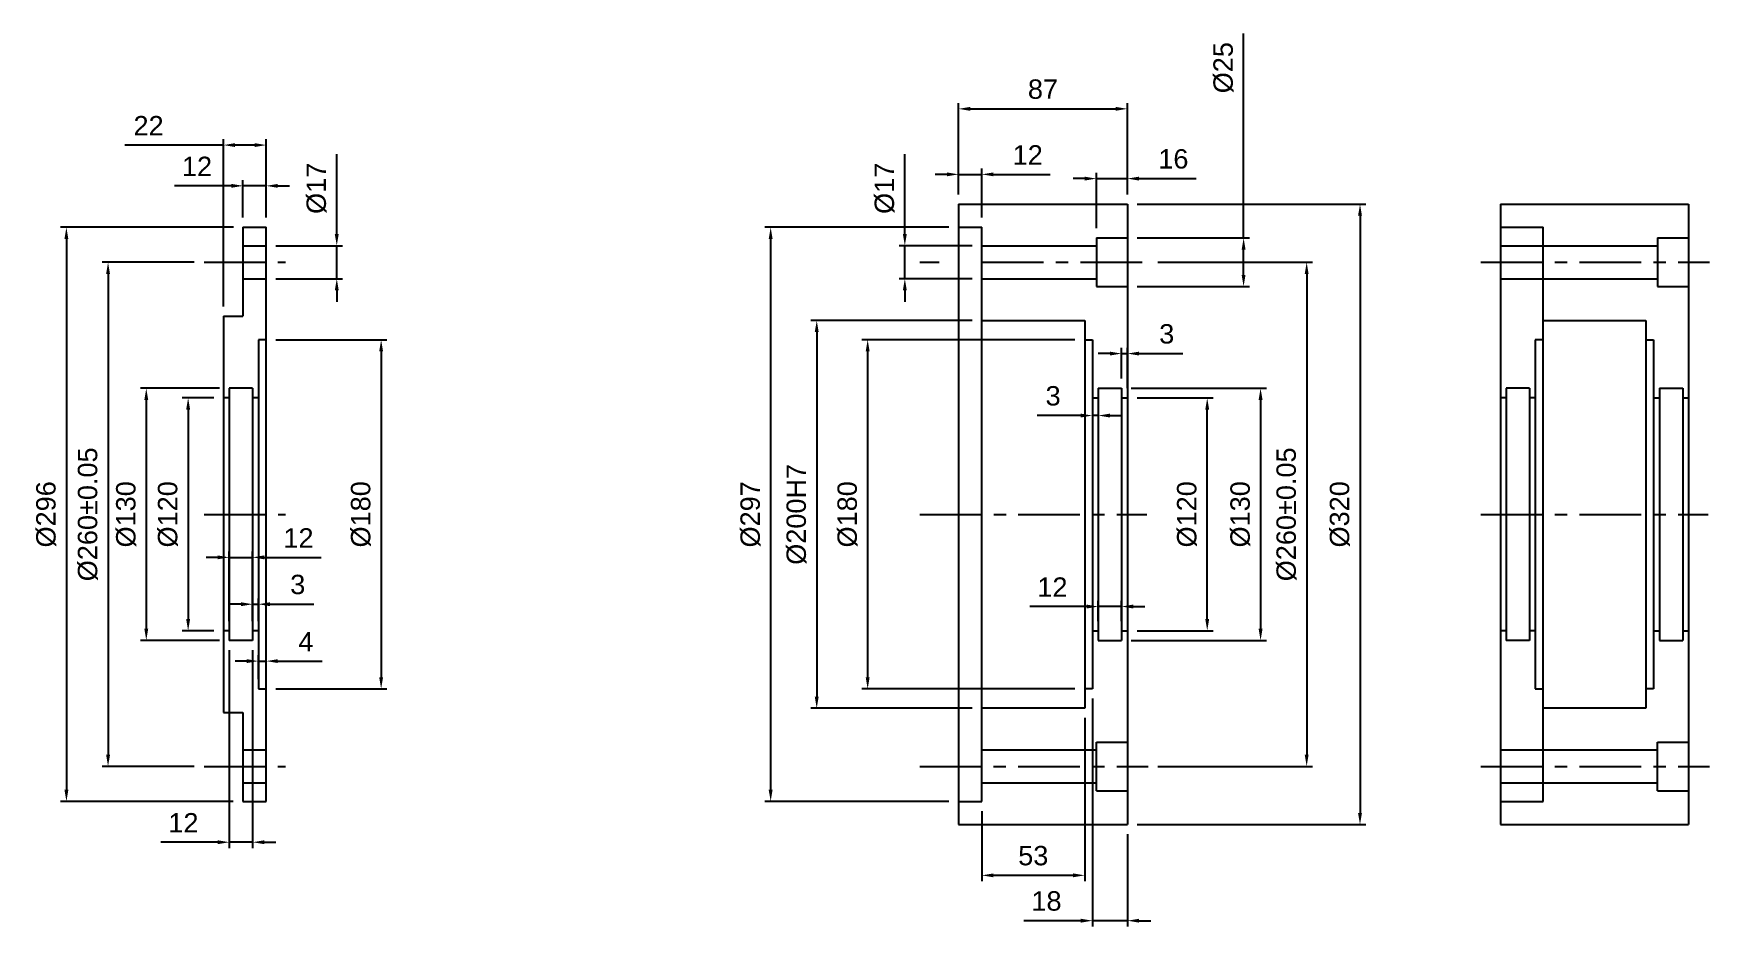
# Model space of a CAD drawing. Header units: millimetres. Extents: x 3599 to 4463, y 854 to 6222.
# Drawn here: x 3599 to 4463, y 854 to 1314 of the extents above; entities outside this region: 2.
import ezdxf

# ---------------------------------------------------------------- set-up
doc = ezdxf.new("R2010")
doc.units = ezdxf.units.MM
doc.linetypes.add('AXES', pattern=[50.8, 31.75, -6.35, 6.35, -6.35])
doc.layers.add('Axe', color=1, linetype='AXES')
doc.layers.add('Calque3', color=5, linetype='Continuous')
doc.styles.get("Standard").update_dxf_attribs({"font": 'arial.ttf'})
doc.dimstyles.new('ISO-25', dxfattribs={"dimtxt": 10, "dimasz": 6, "dimexe": 3, "dimexo": 5, "dimgap": 5, "dimtad": 1, "dimtxsty": 'Standard', "dimcen": 2.5, "dimadec": 0, "dimazin": 0, "dimtfac": 1, "dimtmove": 0, "dimatfit": 3, "dimfxl": 1, "dimarcsym": 0})

# ---------------------------------------------------------------- blocks, each defined once
blk = doc.blocks.new('*D21')
at = {"layer": 'Calque3', "color": 0, "lineweight": -2}
for p, q in [((4075.69, 1231.3), (4075.69, 1278.39)), ((4162.69, 1231.3), (4162.69, 1278.39)), ((4081.69, 1275.39), (4156.69, 1275.39))]:
    blk.add_line(p, q, dxfattribs=at)
at = {"layer": 'Calque3', "color": 0}
for points in [[(4081.69, 1276.39), (4081.69, 1274.39), (4075.69, 1275.39)], [(4156.69, 1276.39), (4156.69, 1274.39), (4162.69, 1275.39)]]:
    blk.add_solid(points, dxfattribs=at)
at = {"layer": 'Defpoints', "color": 0}
for p in [(4162.69, 1275.39), (4075.69, 1226.3), (4162.69, 1226.3)]:
    blk.add_point(p, dxfattribs=at)
at = {"layer": 'Calque3', "color": 0, "insert": (4119.19, 1285.49), "char_height": 10, "attachment_point": 5}
blk.add_mtext('87', dxfattribs=at)
blk = doc.blocks.new('*D22')
at = {"layer": 'Calque3', "color": 0, "lineweight": -2}
for p, q in [((4167.69, 1226.3), (4285.55, 1226.3)), ((4282.55, 1220.3), (4282.55, 912.3)), ((4167.69, 906.3), (4285.55, 906.3))]:
    blk.add_line(p, q, dxfattribs=at)
at = {"layer": 'Calque3', "color": 0}
for points in [[(4281.55, 1220.3), (4283.55, 1220.3), (4282.55, 1226.3)], [(4281.55, 912.3), (4283.55, 912.3), (4282.55, 906.3)]]:
    blk.add_solid(points, dxfattribs=at)
at = {"layer": 'Defpoints', "color": 0}
for p in [(4162.69, 1226.3), (4162.69, 906.3), (4282.55, 906.3)]:
    blk.add_point(p, dxfattribs=at)
at = {"layer": 'Calque3', "color": 0, "insert": (4272.16, 1066.3), "char_height": 10, "attachment_point": 5, "rotation": 90}
blk.add_mtext('Ø320', dxfattribs=at)
blk = doc.blocks.new('*D23')
at = {"layer": 'Calque3', "color": 0, "lineweight": -2}
for p, q in [((4178.45, 1196.3), (4258.06, 1196.3)), ((4255.06, 1190.3), (4255.06, 942.3)), ((4178.45, 936.3), (4258.06, 936.3))]:
    blk.add_line(p, q, dxfattribs=at)
at = {"layer": 'Calque3', "color": 0}
for points in [[(4254.06, 1190.3), (4256.06, 1190.3), (4255.06, 1196.3)], [(4254.06, 942.3), (4256.06, 942.3), (4255.06, 936.3)]]:
    blk.add_solid(points, dxfattribs=at)
at = {"layer": 'Defpoints', "color": 0}
for p in [(4173.45, 1196.3), (4173.45, 936.3), (4255.06, 936.3)]:
    blk.add_point(p, dxfattribs=at)
at = {"layer": 'Calque3', "color": 0, "insert": (4244.67, 1066.3), "char_height": 10, "attachment_point": 5, "rotation": 90}
blk.add_mtext('Ø260±0.05', dxfattribs=at)
blk = doc.blocks.new('*D24')
at = {"layer": 'Calque3', "color": 0, "lineweight": -2}
for p, q in [((4222.56, 1208.8), (4222.56, 1314.25)), ((4167.69, 1208.8), (4225.56, 1208.8)), ((4222.56, 1189.8), (4222.56, 1202.8)), ((4167.69, 1183.8), (4225.56, 1183.8))]:
    blk.add_line(p, q, dxfattribs=at)
at = {"layer": 'Calque3', "color": 0}
for points in [[(4221.56, 1202.8), (4223.56, 1202.8), (4222.56, 1208.8)], [(4221.56, 1189.8), (4223.56, 1189.8), (4222.56, 1183.8)]]:
    blk.add_solid(points, dxfattribs=at)
at = {"layer": 'Defpoints', "color": 0}
for p in [(4162.69, 1208.8), (4222.56, 1208.8), (4162.69, 1183.8)]:
    blk.add_point(p, dxfattribs=at)
at = {"layer": 'Calque3', "color": 0, "insert": (4212.18, 1296.61), "char_height": 10, "attachment_point": 5, "rotation": 90}
blk.add_mtext('Ø25', dxfattribs=at)
blk = doc.blocks.new('*D25')
at = {"layer": 'Calque3', "color": 0, "lineweight": -2}
for p, q in [((4164.69, 1131.3), (4234.31, 1131.3)), ((4231.31, 1125.3), (4231.31, 1007.3)), ((4164.69, 1001.3), (4234.31, 1001.3))]:
    blk.add_line(p, q, dxfattribs=at)
at = {"layer": 'Calque3', "color": 0}
for points in [[(4230.31, 1125.3), (4232.31, 1125.3), (4231.31, 1131.3)], [(4230.31, 1007.3), (4232.31, 1007.3), (4231.31, 1001.3)]]:
    blk.add_solid(points, dxfattribs=at)
at = {"layer": 'Defpoints', "color": 0}
for p in [(4159.69, 1131.3), (4159.69, 1001.3), (4231.31, 1001.3)]:
    blk.add_point(p, dxfattribs=at)
at = {"layer": 'Calque3', "color": 0, "insert": (4220.93, 1066.3), "char_height": 10, "attachment_point": 5, "rotation": 90}
blk.add_mtext('Ø130', dxfattribs=at)
blk = doc.blocks.new('*D26')
at = {"layer": 'Calque3', "color": 0, "lineweight": -2}
for p, q in [((4167.69, 1126.3), (4206.82, 1126.3)), ((4203.82, 1012.3), (4203.82, 1120.3)), ((4167.69, 1006.3), (4206.82, 1006.3))]:
    blk.add_line(p, q, dxfattribs=at)
at = {"layer": 'Calque3', "color": 0}
for points in [[(4202.82, 1120.3), (4204.82, 1120.3), (4203.82, 1126.3)], [(4202.82, 1012.3), (4204.82, 1012.3), (4203.82, 1006.3)]]:
    blk.add_solid(points, dxfattribs=at)
at = {"layer": 'Defpoints', "color": 0}
for p in [(4162.69, 1126.3), (4203.82, 1126.3), (4162.69, 1006.3)]:
    blk.add_point(p, dxfattribs=at)
at = {"layer": 'Calque3', "color": 0, "insert": (4193.43, 1066.3), "char_height": 10, "attachment_point": 5, "rotation": 90}
blk.add_mtext('Ø120', dxfattribs=at)
blk = doc.blocks.new('*D27')
at = {"layer": 'Calque3', "color": 0, "lineweight": -2}
for p, q in [((4140.69, 1239.42), (4134.69, 1239.42)), ((4146.69, 1213.8), (4146.69, 1242.42)), ((4146.69, 1239.42), (4162.69, 1239.42)), ((4162.69, 1231.3), (4162.69, 1242.42)), ((4168.69, 1239.42), (4198.07, 1239.42))]:
    blk.add_line(p, q, dxfattribs=at)
at = {"layer": 'Calque3', "color": 0}
for points in [[(4140.69, 1240.42), (4140.69, 1238.42), (4146.69, 1239.42)], [(4168.69, 1240.42), (4168.69, 1238.42), (4162.69, 1239.42)]]:
    blk.add_solid(points, dxfattribs=at)
at = {"layer": 'Defpoints', "color": 0}
for p in [(4146.69, 1239.42), (4162.69, 1226.3), (4146.69, 1208.8)]:
    blk.add_point(p, dxfattribs=at)
at = {"layer": 'Calque3', "color": 0, "insert": (4186.38, 1249.53), "char_height": 10, "attachment_point": 5}
blk.add_mtext('16', dxfattribs=at)
blk = doc.blocks.new('*D28')
at = {"layer": 'Calque3', "color": 0, "lineweight": -2}
for p, q in [((4075.69, 1231.3), (4075.69, 1244.61)), ((4087.69, 1219.3), (4087.69, 1244.61)), ((4069.69, 1241.61), (4063.69, 1241.61)), ((4075.69, 1241.61), (4087.69, 1241.61)), ((4093.69, 1241.61), (4122.97, 1241.61))]:
    blk.add_line(p, q, dxfattribs=at)
at = {"layer": 'Calque3', "color": 0}
for points in [[(4069.69, 1242.61), (4069.69, 1240.61), (4075.69, 1241.61)], [(4093.69, 1242.61), (4093.69, 1240.61), (4087.69, 1241.61)]]:
    blk.add_solid(points, dxfattribs=at)
at = {"layer": 'Defpoints', "color": 0}
for p in [(4087.69, 1241.61), (4075.69, 1226.3), (4087.69, 1214.3)]:
    blk.add_point(p, dxfattribs=at)
at = {"layer": 'Calque3', "color": 0, "insert": (4111.33, 1251.63), "char_height": 10, "attachment_point": 5}
blk.add_mtext('12', dxfattribs=at)
blk = doc.blocks.new('*D29')
at = {"layer": 'Calque3', "color": 0, "lineweight": -2}
for p, q in [((4048.01, 1210.8), (4048.01, 1252)), ((4082.69, 1204.8), (4045.01, 1204.8)), ((4048.01, 1187.8), (4048.01, 1204.8)), ((4082.69, 1187.8), (4045.01, 1187.8)), ((4048.01, 1181.8), (4048.01, 1175.8))]:
    blk.add_line(p, q, dxfattribs=at)
at = {"layer": 'Calque3', "color": 0}
for points in [[(4047.01, 1210.8), (4049.01, 1210.8), (4048.01, 1204.8)], [(4047.01, 1181.8), (4049.01, 1181.8), (4048.01, 1187.8)]]:
    blk.add_solid(points, dxfattribs=at)
at = {"layer": 'Defpoints', "color": 0}
for p in [(4087.69, 1204.8), (4048.01, 1187.8), (4087.69, 1187.8)]:
    blk.add_point(p, dxfattribs=at)
at = {"layer": 'Calque3', "color": 0, "insert": (4037.63, 1234.4), "char_height": 10, "attachment_point": 5, "rotation": 90}
blk.add_mtext('Ø17', dxfattribs=at)
blk = doc.blocks.new('*D30')
at = {"layer": 'Calque3', "color": 0, "lineweight": -2}
for p, q in [((4070.69, 1214.3), (3975.87, 1214.3)), ((3978.87, 1208.3), (3978.87, 924.3)), ((4070.69, 918.3), (3975.87, 918.3))]:
    blk.add_line(p, q, dxfattribs=at)
at = {"layer": 'Calque3', "color": 0}
for points in [[(3977.87, 1208.3), (3979.87, 1208.3), (3978.87, 1214.3)], [(3977.87, 924.3), (3979.87, 924.3), (3978.87, 918.3)]]:
    blk.add_solid(points, dxfattribs=at)
at = {"layer": 'Defpoints', "color": 0}
for p in [(4075.69, 1214.3), (3978.87, 918.3), (4075.69, 918.3)]:
    blk.add_point(p, dxfattribs=at)
at = {"layer": 'Calque3', "color": 0, "insert": (3968.49, 1066.3), "char_height": 10, "attachment_point": 5, "rotation": 90}
blk.add_mtext('Ø297', dxfattribs=at)
blk = doc.blocks.new('*D31')
at = {"layer": 'Calque3', "color": 0, "lineweight": -2}
for p, q in [((4082.69, 1166.3), (3999.62, 1166.3)), ((4002.62, 1160.3), (4002.62, 972.3)), ((4082.69, 966.3), (3999.62, 966.3))]:
    blk.add_line(p, q, dxfattribs=at)
at = {"layer": 'Calque3', "color": 0}
for points in [[(4001.62, 1160.3), (4003.62, 1160.3), (4002.62, 1166.3)], [(4001.62, 972.3), (4003.62, 972.3), (4002.62, 966.3)]]:
    blk.add_solid(points, dxfattribs=at)
at = {"layer": 'Defpoints', "color": 0}
for p in [(4087.69, 1166.3), (4002.62, 966.3), (4087.69, 966.3)]:
    blk.add_point(p, dxfattribs=at)
at = {"layer": 'Calque3', "color": 0, "insert": (3992.23, 1066.3), "char_height": 10, "attachment_point": 5, "rotation": 90}
blk.add_mtext('Ø200H7', dxfattribs=at)
blk = doc.blocks.new('*D32')
at = {"layer": 'Calque3', "color": 0, "lineweight": -2}
for p, q in [((4135.69, 1156.3), (4025.86, 1156.3)), ((4028.86, 1150.3), (4028.86, 982.3)), ((4135.69, 976.3), (4025.86, 976.3))]:
    blk.add_line(p, q, dxfattribs=at)
at = {"layer": 'Calque3', "color": 0}
for points in [[(4027.86, 1150.3), (4029.86, 1150.3), (4028.86, 1156.3)], [(4027.86, 982.3), (4029.86, 982.3), (4028.86, 976.3)]]:
    blk.add_solid(points, dxfattribs=at)
at = {"layer": 'Defpoints', "color": 0}
for p in [(4140.69, 1156.3), (4028.86, 976.3), (4140.69, 976.3)]:
    blk.add_point(p, dxfattribs=at)
at = {"layer": 'Calque3', "color": 0, "insert": (4018.48, 1066.3), "char_height": 10, "attachment_point": 5, "rotation": 90}
blk.add_mtext('Ø180', dxfattribs=at)
blk = doc.blocks.new('*D34')
at = {"layer": 'Calque3', "color": 0, "lineweight": -2}
for p, q in [((4144.69, 971.3), (4144.69, 853.77)), ((4162.69, 901.3), (4162.69, 853.77)), ((4138.69, 856.77), (4109.29, 856.77)), ((4162.69, 856.77), (4144.69, 856.77)), ((4168.69, 856.77), (4174.69, 856.77))]:
    blk.add_line(p, q, dxfattribs=at)
at = {"layer": 'Calque3', "color": 0}
for points in [[(4138.69, 857.77), (4138.69, 855.77), (4144.69, 856.77)], [(4168.69, 857.77), (4168.69, 855.77), (4162.69, 856.77)]]:
    blk.add_solid(points, dxfattribs=at)
at = {"layer": 'Defpoints', "color": 0}
for p in [(4144.69, 976.3), (4162.69, 906.3), (4144.69, 856.77)]:
    blk.add_point(p, dxfattribs=at)
at = {"layer": 'Calque3', "color": 0, "insert": (4120.99, 866.88), "char_height": 10, "attachment_point": 5}
blk.add_mtext('18', dxfattribs=at)
blk = doc.blocks.new('*D36')
at = {"layer": 'Calque3', "color": 0, "lineweight": -2}
for p, q in [((4153.69, 1149.19), (4147.69, 1149.19)), ((4159.69, 1136.3), (4159.69, 1152.19)), ((4159.69, 1149.19), (4162.69, 1149.19)), ((4162.69, 1131.3), (4162.69, 1152.19)), ((4168.69, 1149.19), (4191.24, 1149.19))]:
    blk.add_line(p, q, dxfattribs=at)
at = {"layer": 'Calque3', "color": 0}
for points in [[(4153.69, 1150.19), (4153.69, 1148.19), (4159.69, 1149.19)], [(4168.69, 1150.19), (4168.69, 1148.19), (4162.69, 1149.19)]]:
    blk.add_solid(points, dxfattribs=at)
at = {"layer": 'Defpoints', "color": 0}
for p in [(4159.69, 1149.19), (4159.69, 1131.3), (4162.69, 1126.3)]:
    blk.add_point(p, dxfattribs=at)
at = {"layer": 'Calque3', "color": 0, "insert": (4182.96, 1159.3), "char_height": 10, "attachment_point": 5}
blk.add_mtext('3', dxfattribs=at)
blk = doc.blocks.new('*D37')
at = {"layer": 'Calque3', "color": 0, "lineweight": -2}
for p, q in [((4147.69, 1011.3), (4147.69, 1021.76)), ((4159.69, 1011.3), (4159.69, 1021.76)), ((4141.69, 1018.76), (4112.41, 1018.76)), ((4159.69, 1018.76), (4147.69, 1018.76)), ((4165.69, 1018.76), (4171.69, 1018.76))]:
    blk.add_line(p, q, dxfattribs=at)
at = {"layer": 'Calque3', "color": 0}
for points in [[(4141.69, 1019.76), (4141.69, 1017.76), (4147.69, 1018.76)], [(4165.69, 1019.76), (4165.69, 1017.76), (4159.69, 1018.76)]]:
    blk.add_solid(points, dxfattribs=at)
at = {"layer": 'Defpoints', "color": 0}
for p in [(4147.69, 1018.76), (4147.69, 1006.3), (4159.69, 1006.3)]:
    blk.add_point(p, dxfattribs=at)
at = {"layer": 'Calque3', "color": 0, "insert": (4124.05, 1028.78), "char_height": 10, "attachment_point": 5}
blk.add_mtext('12', dxfattribs=at)
blk = doc.blocks.new('*D38')
at = {"layer": 'Calque3', "color": 0, "lineweight": -2}
for p, q in [((4138.69, 1117.24), (4116.14, 1117.24)), ((4144.69, 1121.3), (4144.69, 1114.24)), ((4147.69, 1117.24), (4144.69, 1117.24)), ((4147.69, 1121.3), (4147.69, 1114.24)), ((4153.69, 1117.24), (4159.69, 1117.24))]:
    blk.add_line(p, q, dxfattribs=at)
at = {"layer": 'Calque3', "color": 0}
for points in [[(4138.69, 1118.24), (4138.69, 1116.24), (4144.69, 1117.24)], [(4153.69, 1118.24), (4153.69, 1116.24), (4147.69, 1117.24)]]:
    blk.add_solid(points, dxfattribs=at)
at = {"layer": 'Defpoints', "color": 0}
for p in [(4144.69, 1126.3), (4147.69, 1126.3), (4144.69, 1117.24)]:
    blk.add_point(p, dxfattribs=at)
at = {"layer": 'Calque3', "color": 0, "insert": (4124.41, 1127.35), "char_height": 10, "attachment_point": 5}
blk.add_mtext('3', dxfattribs=at)
blk = doc.blocks.new('*D39')
at = {"layer": 'Calque3', "color": 0, "lineweight": -2}
for p, q in [((3696.94, 1256.7), (3646.14, 1256.7)), ((3696.94, 1173.5), (3696.94, 1259.7)), ((3712.94, 1256.7), (3702.94, 1256.7)), ((3718.94, 1219.3), (3718.94, 1259.7))]:
    blk.add_line(p, q, dxfattribs=at)
at = {"layer": 'Calque3', "color": 0}
for points in [[(3702.94, 1257.7), (3702.94, 1255.7), (3696.94, 1256.7)], [(3712.94, 1257.7), (3712.94, 1255.7), (3718.94, 1256.7)]]:
    blk.add_solid(points, dxfattribs=at)
at = {"layer": 'Defpoints', "color": 0}
for p in [(3718.94, 1256.7), (3718.94, 1214.3), (3696.94, 1168.5)]:
    blk.add_point(p, dxfattribs=at)
at = {"layer": 'Calque3', "color": 0, "insert": (3658.34, 1266.72), "char_height": 10, "attachment_point": 5}
blk.add_mtext('22', dxfattribs=at)
blk = doc.blocks.new('*D40')
at = {"layer": 'Calque3', "color": 0, "lineweight": -2}
for p, q in [((3702.12, 1214.3), (3613.01, 1214.3)), ((3616.01, 1208.3), (3616.01, 924.3)), ((3701.94, 918.3), (3613.01, 918.3))]:
    blk.add_line(p, q, dxfattribs=at)
at = {"layer": 'Calque3', "color": 0}
for points in [[(3615.01, 1208.3), (3617.01, 1208.3), (3616.01, 1214.3)], [(3615.01, 924.3), (3617.01, 924.3), (3616.01, 918.3)]]:
    blk.add_solid(points, dxfattribs=at)
at = {"layer": 'Defpoints', "color": 0}
for p in [(3707.12, 1214.3), (3616.01, 918.3), (3706.94, 918.3)]:
    blk.add_point(p, dxfattribs=at)
at = {"layer": 'Calque3', "color": 0, "insert": (3605.62, 1066.3), "char_height": 10, "attachment_point": 5, "rotation": 90}
blk.add_mtext('Ø296', dxfattribs=at)
blk = doc.blocks.new('*D41')
at = {"layer": 'Calque3', "color": 0, "lineweight": -2}
for p, q in [((3681.91, 1196.3), (3634.47, 1196.3)), ((3637.47, 1190.3), (3637.47, 942.3)), ((3681.91, 936.3), (3634.47, 936.3))]:
    blk.add_line(p, q, dxfattribs=at)
at = {"layer": 'Calque3', "color": 0}
for points in [[(3636.47, 1190.3), (3638.47, 1190.3), (3637.47, 1196.3)], [(3636.47, 942.3), (3638.47, 942.3), (3637.47, 936.3)]]:
    blk.add_solid(points, dxfattribs=at)
at = {"layer": 'Defpoints', "color": 0}
for p in [(3686.91, 1196.3), (3637.47, 936.3), (3686.91, 936.3)]:
    blk.add_point(p, dxfattribs=at)
at = {"layer": 'Calque3', "color": 0, "insert": (3627.09, 1066.3), "char_height": 10, "attachment_point": 5, "rotation": 90}
blk.add_mtext('Ø260±0.05', dxfattribs=at)
blk = doc.blocks.new('*D42')
at = {"layer": 'Calque3', "color": 0, "lineweight": -2}
for p, q in [((3755.31, 1210.8), (3755.31, 1252)), ((3723.94, 1204.8), (3758.31, 1204.8)), ((3755.31, 1187.8), (3755.31, 1204.8)), ((3723.94, 1187.8), (3758.31, 1187.8)), ((3755.31, 1181.8), (3755.31, 1175.8))]:
    blk.add_line(p, q, dxfattribs=at)
at = {"layer": 'Calque3', "color": 0}
for points in [[(3754.31, 1210.8), (3756.31, 1210.8), (3755.31, 1204.8)], [(3754.31, 1181.8), (3756.31, 1181.8), (3755.31, 1187.8)]]:
    blk.add_solid(points, dxfattribs=at)
at = {"layer": 'Defpoints', "color": 0}
for p in [(3718.94, 1204.8), (3718.94, 1187.8), (3755.31, 1187.8)]:
    blk.add_point(p, dxfattribs=at)
at = {"layer": 'Calque3', "color": 0, "insert": (3744.92, 1234.4), "char_height": 10, "attachment_point": 5, "rotation": 90}
blk.add_mtext('Ø17', dxfattribs=at)
blk = doc.blocks.new('*D43')
at = {"layer": 'Calque3', "color": 0, "lineweight": -2}
for p, q in [((3694.94, 1131.3), (3654.16, 1131.3)), ((3657.16, 1125.3), (3657.16, 1007.3)), ((3694.94, 1001.3), (3654.16, 1001.3))]:
    blk.add_line(p, q, dxfattribs=at)
at = {"layer": 'Calque3', "color": 0}
for points in [[(3656.16, 1125.3), (3658.16, 1125.3), (3657.16, 1131.3)], [(3656.16, 1007.3), (3658.16, 1007.3), (3657.16, 1001.3)]]:
    blk.add_solid(points, dxfattribs=at)
at = {"layer": 'Defpoints', "color": 0}
for p in [(3699.94, 1131.3), (3657.16, 1001.3), (3699.94, 1001.3)]:
    blk.add_point(p, dxfattribs=at)
at = {"layer": 'Calque3', "color": 0, "insert": (3646.78, 1066.3), "char_height": 10, "attachment_point": 5, "rotation": 90}
blk.add_mtext('Ø130', dxfattribs=at)
blk = doc.blocks.new('*D44')
at = {"layer": 'Calque3', "color": 0, "lineweight": -2}
for p, q in [((3691.94, 1126.3), (3675.73, 1126.3)), ((3678.73, 1120.3), (3678.73, 1012.3)), ((3691.94, 1006.3), (3675.73, 1006.3))]:
    blk.add_line(p, q, dxfattribs=at)
at = {"layer": 'Calque3', "color": 0}
for points in [[(3677.73, 1120.3), (3679.73, 1120.3), (3678.73, 1126.3)], [(3677.73, 1012.3), (3679.73, 1012.3), (3678.73, 1006.3)]]:
    blk.add_solid(points, dxfattribs=at)
at = {"layer": 'Defpoints', "color": 0}
for p in [(3696.94, 1126.3), (3678.73, 1006.3), (3696.94, 1006.3)]:
    blk.add_point(p, dxfattribs=at)
at = {"layer": 'Calque3', "color": 0, "insert": (3668.34, 1066.3), "char_height": 10, "attachment_point": 5, "rotation": 90}
blk.add_mtext('Ø120', dxfattribs=at)
blk = doc.blocks.new('*D45')
at = {"layer": 'Calque3', "color": 0, "lineweight": -2}
for p, q in [((3723.94, 1156.3), (3781.17, 1156.3)), ((3778.17, 1150.3), (3778.17, 982.3)), ((3723.94, 976.3), (3781.17, 976.3))]:
    blk.add_line(p, q, dxfattribs=at)
at = {"layer": 'Calque3', "color": 0}
for points in [[(3777.17, 1150.3), (3779.17, 1150.3), (3778.17, 1156.3)], [(3777.17, 982.3), (3779.17, 982.3), (3778.17, 976.3)]]:
    blk.add_solid(points, dxfattribs=at)
at = {"layer": 'Defpoints', "color": 0}
for p in [(3718.94, 1156.3), (3718.94, 976.3), (3778.17, 976.3)]:
    blk.add_point(p, dxfattribs=at)
at = {"layer": 'Calque3', "color": 0, "insert": (3767.79, 1066.3), "char_height": 10, "attachment_point": 5, "rotation": 90}
blk.add_mtext('Ø180', dxfattribs=at)
blk = doc.blocks.new('*D46')
at = {"layer": 'Calque3', "color": 0, "lineweight": -2}
for p, q in [((3714.94, 981.3), (3714.94, 993.62)), ((3718.94, 923.3), (3718.94, 993.62)), ((3708.94, 990.62), (3702.94, 990.62)), ((3714.94, 990.62), (3718.94, 990.62)), ((3724.94, 990.62), (3747.85, 990.62))]:
    blk.add_line(p, q, dxfattribs=at)
at = {"layer": 'Calque3', "color": 0}
for points in [[(3708.94, 991.62), (3708.94, 989.62), (3714.94, 990.62)], [(3724.94, 991.62), (3724.94, 989.62), (3718.94, 990.62)]]:
    blk.add_solid(points, dxfattribs=at)
at = {"layer": 'Defpoints', "color": 0}
for p in [(3714.94, 990.62), (3714.94, 976.3), (3718.94, 918.3)]:
    blk.add_point(p, dxfattribs=at)
at = {"layer": 'Calque3', "color": 0, "insert": (3739.4, 1000.62), "char_height": 10, "attachment_point": 5}
blk.add_mtext('4', dxfattribs=at)
blk = doc.blocks.new('*D48')
at = {"layer": 'Calque3', "color": 0, "lineweight": -2}
for p, q in [((3705.94, 1019.96), (3699.94, 1019.96)), ((3711.94, 1011.3), (3711.94, 1022.96)), ((3711.94, 1019.96), (3714.94, 1019.96)), ((3714.94, 1011.3), (3714.94, 1022.96)), ((3720.94, 1019.96), (3743.49, 1019.96))]:
    blk.add_line(p, q, dxfattribs=at)
at = {"layer": 'Calque3', "color": 0}
for points in [[(3705.94, 1020.96), (3705.94, 1018.96), (3711.94, 1019.96)], [(3720.94, 1020.96), (3720.94, 1018.96), (3714.94, 1019.96)]]:
    blk.add_solid(points, dxfattribs=at)
at = {"layer": 'Defpoints', "color": 0}
for p in [(3711.94, 1019.96), (3711.94, 1006.3), (3714.94, 1006.3)]:
    blk.add_point(p, dxfattribs=at)
at = {"layer": 'Calque3', "color": 0, "insert": (3735.21, 1030.07), "char_height": 10, "attachment_point": 5}
blk.add_mtext('3', dxfattribs=at)
blk = doc.blocks.new('*D49')
at = {"layer": 'Calque3', "color": 0, "lineweight": -2}
for p, q in [((3699.94, 996.3), (3699.94, 894.23)), ((3711.94, 996.3), (3711.94, 894.23)), ((3693.94, 897.23), (3664.66, 897.23)), ((3711.94, 897.23), (3699.94, 897.23)), ((3717.94, 897.23), (3723.94, 897.23))]:
    blk.add_line(p, q, dxfattribs=at)
at = {"layer": 'Calque3', "color": 0}
for points in [[(3693.94, 898.23), (3693.94, 896.23), (3699.94, 897.23)], [(3717.94, 898.23), (3717.94, 896.23), (3711.94, 897.23)]]:
    blk.add_solid(points, dxfattribs=at)
at = {"layer": 'Defpoints', "color": 0}
for p in [(3699.94, 1001.3), (3711.94, 1001.3), (3699.94, 897.23)]:
    blk.add_point(p, dxfattribs=at)
at = {"layer": 'Calque3', "color": 0, "insert": (3676.3, 907.25), "char_height": 10, "attachment_point": 5}
blk.add_mtext('12', dxfattribs=at)
blk = doc.blocks.new('*D50')
at = {"layer": 'Calque3', "color": 0, "lineweight": -2}
for p, q in [((3699.94, 1011.3), (3699.94, 1047.12)), ((3711.94, 1011.3), (3711.94, 1047.12)), ((3693.94, 1044.12), (3687.94, 1044.12)), ((3699.94, 1044.12), (3711.94, 1044.12)), ((3717.94, 1044.12), (3747.22, 1044.12))]:
    blk.add_line(p, q, dxfattribs=at)
at = {"layer": 'Calque3', "color": 0}
for points in [[(3693.94, 1045.12), (3693.94, 1043.12), (3699.94, 1044.12)], [(3717.94, 1045.12), (3717.94, 1043.12), (3711.94, 1044.12)]]:
    blk.add_solid(points, dxfattribs=at)
at = {"layer": 'Defpoints', "color": 0}
for p in [(3699.94, 1044.12), (3699.94, 1006.3), (3711.94, 1006.3)]:
    blk.add_point(p, dxfattribs=at)
at = {"layer": 'Calque3', "color": 0, "insert": (3735.58, 1054.14), "char_height": 10, "attachment_point": 5}
blk.add_mtext('12', dxfattribs=at)
blk = doc.blocks.new('*D51')
at = {"layer": 'Calque3', "color": 0, "lineweight": -2}
for p, q in [((4140.69, 961.3), (4140.69, 877.15)), ((4087.69, 913.3), (4087.69, 877.15)), ((4134.69, 880.15), (4093.69, 880.15))]:
    blk.add_line(p, q, dxfattribs=at)
at = {"layer": 'Calque3', "color": 0}
for points in [[(4093.69, 881.15), (4093.69, 879.15), (4087.69, 880.15)], [(4134.69, 881.15), (4134.69, 879.15), (4140.69, 880.15)]]:
    blk.add_solid(points, dxfattribs=at)
at = {"layer": 'Defpoints', "color": 0}
for p in [(4140.69, 966.3), (4087.69, 918.3), (4087.69, 880.15)]:
    blk.add_point(p, dxfattribs=at)
at = {"layer": 'Calque3', "color": 0, "insert": (4114.19, 890.26), "char_height": 10, "attachment_point": 5}
blk.add_mtext('53', dxfattribs=at)
blk = doc.blocks.new('*D52')
at = {"layer": 'Calque3', "color": 0, "lineweight": -2}
for p, q in [((3700.94, 1235.69), (3671.66, 1235.69)), ((3706.94, 1219.3), (3706.94, 1238.69)), ((3718.94, 1235.69), (3706.94, 1235.69)), ((3718.94, 1219.3), (3718.94, 1238.69)), ((3724.94, 1235.69), (3730.94, 1235.69))]:
    blk.add_line(p, q, dxfattribs=at)
at = {"layer": 'Calque3', "color": 0}
for points in [[(3700.94, 1236.69), (3700.94, 1234.69), (3706.94, 1235.69)], [(3724.94, 1236.69), (3724.94, 1234.69), (3718.94, 1235.69)]]:
    blk.add_solid(points, dxfattribs=at)
at = {"layer": 'Defpoints', "color": 0}
for p in [(3706.94, 1235.69), (3706.94, 1214.3), (3718.94, 1214.3)]:
    blk.add_point(p, dxfattribs=at)
at = {"layer": 'Calque3', "color": 0, "insert": (3683.3, 1245.72), "char_height": 10, "attachment_point": 5}
blk.add_mtext('12', dxfattribs=at)

msp = doc.modelspace()

# ---------------------------------------------------------------- linework, layer by layer
for p, q in [((4087.689, 6222.3), (4340.428, 6222.3)), ((4087.689, 6222.3), (4340.428, 6222.3)), ((4075.689, 1226.3), (4075.689, 906.3)), ((4075.689, 1226.3), (4162.689, 1226.3)), ((4162.689, 1226.3), (4162.689, 906.3)), ((4354.853, 1226.3), (4451.853, 1226.3)), ((4354.853, 1226.3), (4354.853, 906.3)), ((4451.853, 1226.3), (4451.853, 906.3)), ((3706.937, 1214.3), (3718.937, 1214.3)), ((3706.937, 1214.3), (3706.937, 1168.5)), ((3718.937, 918.3), (3718.937, 1214.3)), ((4075.689, 1214.3), (4087.689, 1214.3)), ((4087.689, 918.3), (4087.689, 1214.3)), ((4354.853, 1214.3), (4376.853, 1214.3)), ((4376.853, 918.3), (4376.853, 1214.3)), ((3706.937, 1204.8), (3718.937, 1204.8)), ((4087.689, 1204.8), (4146.689, 1204.8)), ((4146.689, 1208.8), (4146.689, 1183.8)), ((4146.689, 1208.8), (4162.689, 1208.8)), ((4354.853, 1204.8), (4435.853, 1204.8)), ((4435.853, 1208.8), (4435.853, 1183.8)), ((4435.853, 1208.8), (4451.853, 1208.8)), ((3706.937, 1187.8), (3718.937, 1187.8)), ((4087.689, 1187.8), (4146.689, 1187.8)), ((4146.689, 1183.8), (4162.689, 1183.8)), ((4354.853, 1187.8), (4435.853, 1187.8)), ((4435.853, 1183.8), (4451.853, 1183.8)), ((3696.937, 1168.5), (3706.937, 1168.5)), ((3696.937, 1168.5), (3696.937, 964.1)), ((4087.689, 1166.3), (4140.689, 1166.3)), ((4140.689, 1166.3), (4140.689, 966.3)), ((4376.853, 1166.3), (4429.853, 1166.3)), ((4429.853, 1166.3), (4429.853, 966.3)), ((3718.937, 1156.3), (3714.937, 1156.3)), ((3714.937, 1156.3), (3714.937, 976.3)), ((4140.689, 1156.3), (4144.689, 1156.3)), ((4144.689, 1156.3), (4144.689, 976.3)), ((4376.853, 1156.3), (4372.853, 1156.3)), ((4372.853, 1156.3), (4372.853, 976.3)), ((4429.853, 1156.3), (4433.853, 1156.3)), ((4433.853, 1156.3), (4433.853, 976.3)), ((3699.937, 1131.3), (3699.937, 1001.3)), ((3711.937, 1131.3), (3699.937, 1131.3)), ((3711.937, 1131.3), (3711.937, 1001.3)), ((4147.689, 1131.3), (4147.689, 1001.3)), ((4147.689, 1131.3), (4159.689, 1131.3)), ((4159.689, 1131.3), (4159.689, 1001.3)), ((4357.853, 1131.3), (4357.853, 1001.3)), ((4369.853, 1131.3), (4357.853, 1131.3)), ((4369.853, 1131.3), (4369.853, 1001.3)), ((4436.853, 1131.3), (4436.853, 1001.3)), ((4436.853, 1131.3), (4448.853, 1131.3)), ((4448.853, 1131.3), (4448.853, 1001.3)), ((3699.937, 1126.3), (3696.937, 1126.3)), ((3714.937, 1126.3), (3711.937, 1126.3)), ((4144.689, 1126.3), (4147.689, 1126.3)), ((4159.689, 1126.3), (4162.689, 1126.3)), ((4357.853, 1126.3), (4354.853, 1126.3)), ((4372.853, 1126.3), (4369.853, 1126.3)), ((4433.853, 1126.3), (4436.853, 1126.3)), ((4448.853, 1126.3), (4451.853, 1126.3)), ((3699.937, 1006.3), (3696.937, 1006.3)), ((3714.937, 1006.3), (3711.937, 1006.3)), ((4144.689, 1006.3), (4147.689, 1006.3)), ((4159.689, 1006.3), (4162.689, 1006.3)), ((4357.853, 1006.3), (4354.853, 1006.3)), ((4372.853, 1006.3), (4369.853, 1006.3)), ((4433.853, 1006.3), (4436.853, 1006.3)), ((4448.853, 1006.3), (4451.853, 1006.3)), ((3711.937, 1001.3), (3699.937, 1001.3)), ((4147.689, 1001.3), (4159.689, 1001.3)), ((4369.853, 1001.3), (4357.853, 1001.3)), ((4436.853, 1001.3), (4448.853, 1001.3)), ((3714.937, 976.3), (3718.937, 976.3)), ((4144.689, 976.3), (4140.689, 976.3)), ((4372.853, 976.3), (4376.853, 976.3)), ((4433.853, 976.3), (4429.853, 976.3)), ((3696.937, 964.1), (3706.937, 964.1)), ((3706.937, 964.1), (3706.937, 918.3)), ((4140.689, 966.3), (4087.689, 966.3)), ((4429.853, 966.3), (4376.853, 966.3)), ((3706.937, 944.8), (3718.937, 944.8)), ((4087.689, 944.8), (4146.689, 944.8)), ((4146.689, 923.8), (4146.689, 948.8)), ((4146.689, 948.8), (4162.689, 948.8)), ((4354.853, 944.8), (4435.853, 944.8)), ((4435.853, 923.8), (4435.853, 948.8)), ((4435.853, 948.8), (4451.853, 948.8)), ((3706.937, 927.8), (3718.937, 927.8)), ((4087.689, 927.8), (4146.689, 927.8)), ((4354.853, 927.8), (4435.853, 927.8)), ((3706.937, 918.3), (3718.937, 918.3)), ((4075.689, 918.3), (4087.689, 918.3)), ((4146.689, 923.8), (4162.689, 923.8)), ((4354.853, 918.3), (4376.853, 918.3)), ((4435.853, 923.8), (4451.853, 923.8)), ((4075.689, 906.3), (4162.689, 906.3)), ((4354.853, 906.3), (4451.853, 906.3))]:
    msp.add_line(p, q)
at = {"layer": 'Axe'}
for p, q in [((3686.908, 1196.3), (3728.937, 1196.3)), ((4055.66, 1196.3), (4065.689, 1196.3)), ((4087.689, 1196.3), (4173.448, 1196.3)), ((4344.825, 1196.3), (4462.612, 1196.3)), ((3686.937, 1066.3), (3728.937, 1066.3)), ((4055.689, 1066.3), (4172.689, 1066.3)), ((4344.853, 1066.3), (4461.853, 1066.3)), ((3686.908, 936.3), (3728.937, 936.3)), ((4055.66, 936.3), (4173.448, 936.3)), ((4344.825, 936.3), (4462.612, 936.3))]:
    msp.add_line(p, q, dxfattribs=at)

# ---------------------------------------------------------------- dimensions: what is measured, and where the dimension line sits
at = {"layer": 'Calque3'}
for base, p1, p2, picture, middle in [((4222.564, 1208.8), (4162.689, 1183.8), (4162.689, 1208.8), '*D24', (4222.564, 1296.607)), ((3755.309, 1187.8), (3718.937, 1204.8), (3718.937, 1187.8), '*D42', (3755.309, 1234.402)), ((4048.011, 1187.8), (4087.689, 1204.8), (4087.689, 1187.8), '*D29', (4048.011, 1234.402))]:
    dim = msp.add_linear_dim(base=base, p1=p1, p2=p2, angle=90, text='Ø<>', dimstyle='ISO-25', dxfattribs=at)
    dim.commit()
    dim.dimension.update_dxf_attribs({"geometry": picture, "text_midpoint": middle, "dimtype": 160})
for base, p1, p2, picture, middle in [((4162.689, 1275.387), (4075.689, 1226.3), (4162.689, 1226.3), '*D21', (4119.189, 1285.493)), ((3706.937, 1235.695), (3718.937, 1214.3), (3706.937, 1214.3), '*D52', (3683.296, 1245.715)), ((4147.689, 1018.758), (4159.689, 1006.3), (4147.689, 1006.3), '*D37', (4124.048, 1028.779)), ((3699.937, 897.233), (3711.937, 1001.3), (3699.937, 1001.3), '*D49', (3676.296, 907.253)), ((4144.689, 856.77), (4162.689, 906.3), (4144.689, 976.3), '*D34', (4120.987, 866.876)), ((4087.689, 880.147), (4140.689, 966.3), (4087.689, 918.3), '*D51', (4114.189, 890.256))]:
    dim = msp.add_linear_dim(base=base, p1=p1, p2=p2, dimstyle='ISO-25', dxfattribs=at)
    dim.commit()
    dim.dimension.update_dxf_attribs({"geometry": picture, "text_midpoint": middle})
for base, p1, p2, picture, middle in [((3718.937, 1256.699), (3696.937, 1168.5), (3718.937, 1214.3), '*D39', (3658.34, 1256.699)), ((4087.689, 1241.607), (4075.689, 1226.3), (4087.689, 1214.3), '*D28', (4111.329, 1241.607)), ((4146.689, 1239.421), (4162.689, 1226.3), (4146.689, 1208.8), '*D27', (4186.377, 1239.421)), ((4159.689, 1149.194), (4162.689, 1126.3), (4159.689, 1131.3), '*D36', (4182.963, 1149.194)), ((4144.689, 1117.239), (4147.689, 1126.3), (4144.689, 1126.3), '*D38', (4124.415, 1117.239)), ((3699.937, 1044.116), (3711.937, 1006.3), (3699.937, 1006.3), '*D50', (3735.577, 1044.116)), ((3711.937, 1019.958), (3714.937, 1006.3), (3711.937, 1006.3), '*D48', (3735.211, 1019.958)), ((3714.937, 990.615), (3718.937, 918.3), (3714.937, 976.3), '*D46', (3739.395, 990.615))]:
    dim = msp.add_linear_dim(base=base, p1=p1, p2=p2, dimstyle='ISO-25', dxfattribs=at)
    dim.commit()
    dim.dimension.update_dxf_attribs({"geometry": picture, "text_midpoint": middle, "dimtype": 160})
for base, p1, p2, text, picture, middle in [((4282.549, 906.3), (4162.689, 1226.3), (4162.689, 906.3), 'Ø<>', '*D22', (4272.164, 1066.3)), ((3616.009, 918.3), (3707.117, 1214.3), (3706.937, 918.3), 'Ø<>', '*D40', (3605.623, 1066.3)), ((3978.873, 918.3), (4075.689, 1214.3), (4075.689, 918.3), 'Ø297', '*D30', (3968.488, 1066.3)), ((3637.472, 936.3), (3686.908, 1196.3), (3686.908, 936.3), 'Ø<>±0.05', '*D41', (3627.086, 1066.3)), ((4255.056, 936.3), (4173.448, 1196.3), (4173.448, 936.3), 'Ø<>±0.05', '*D23', (4244.671, 1066.3)), ((4002.618, 966.3), (4087.689, 1166.3), (4087.689, 966.3), 'Ø<>H7', '*D31', (3992.232, 1066.3)), ((3778.174, 976.3), (3718.937, 1156.3), (3718.937, 976.3), 'Ø<>', '*D45', (3767.788, 1066.3)), ((4028.861, 976.3), (4140.689, 1156.3), (4140.689, 976.3), 'Ø<>', '*D32', (4018.476, 1066.3)), ((3657.161, 1001.3), (3699.937, 1131.3), (3699.937, 1001.3), 'Ø<>', '*D43', (3646.776, 1066.3)), ((4231.312, 1001.3), (4159.689, 1131.3), (4159.689, 1001.3), 'Ø<>', '*D25', (4220.926, 1066.3)), ((3678.725, 1006.3), (3696.937, 1126.3), (3696.937, 1006.3), 'Ø<>', '*D44', (3668.34, 1066.3)), ((4203.819, 1126.3), (4162.689, 1006.3), (4162.689, 1126.3), 'Ø<>', '*D26', (4193.433, 1066.3))]:
    dim = msp.add_linear_dim(base=base, p1=p1, p2=p2, angle=90, text=text, dimstyle='ISO-25', dxfattribs=at)
    dim.commit()
    dim.dimension.update_dxf_attribs({"geometry": picture, "text_midpoint": middle})

doc.saveas('drawing.dxf')
